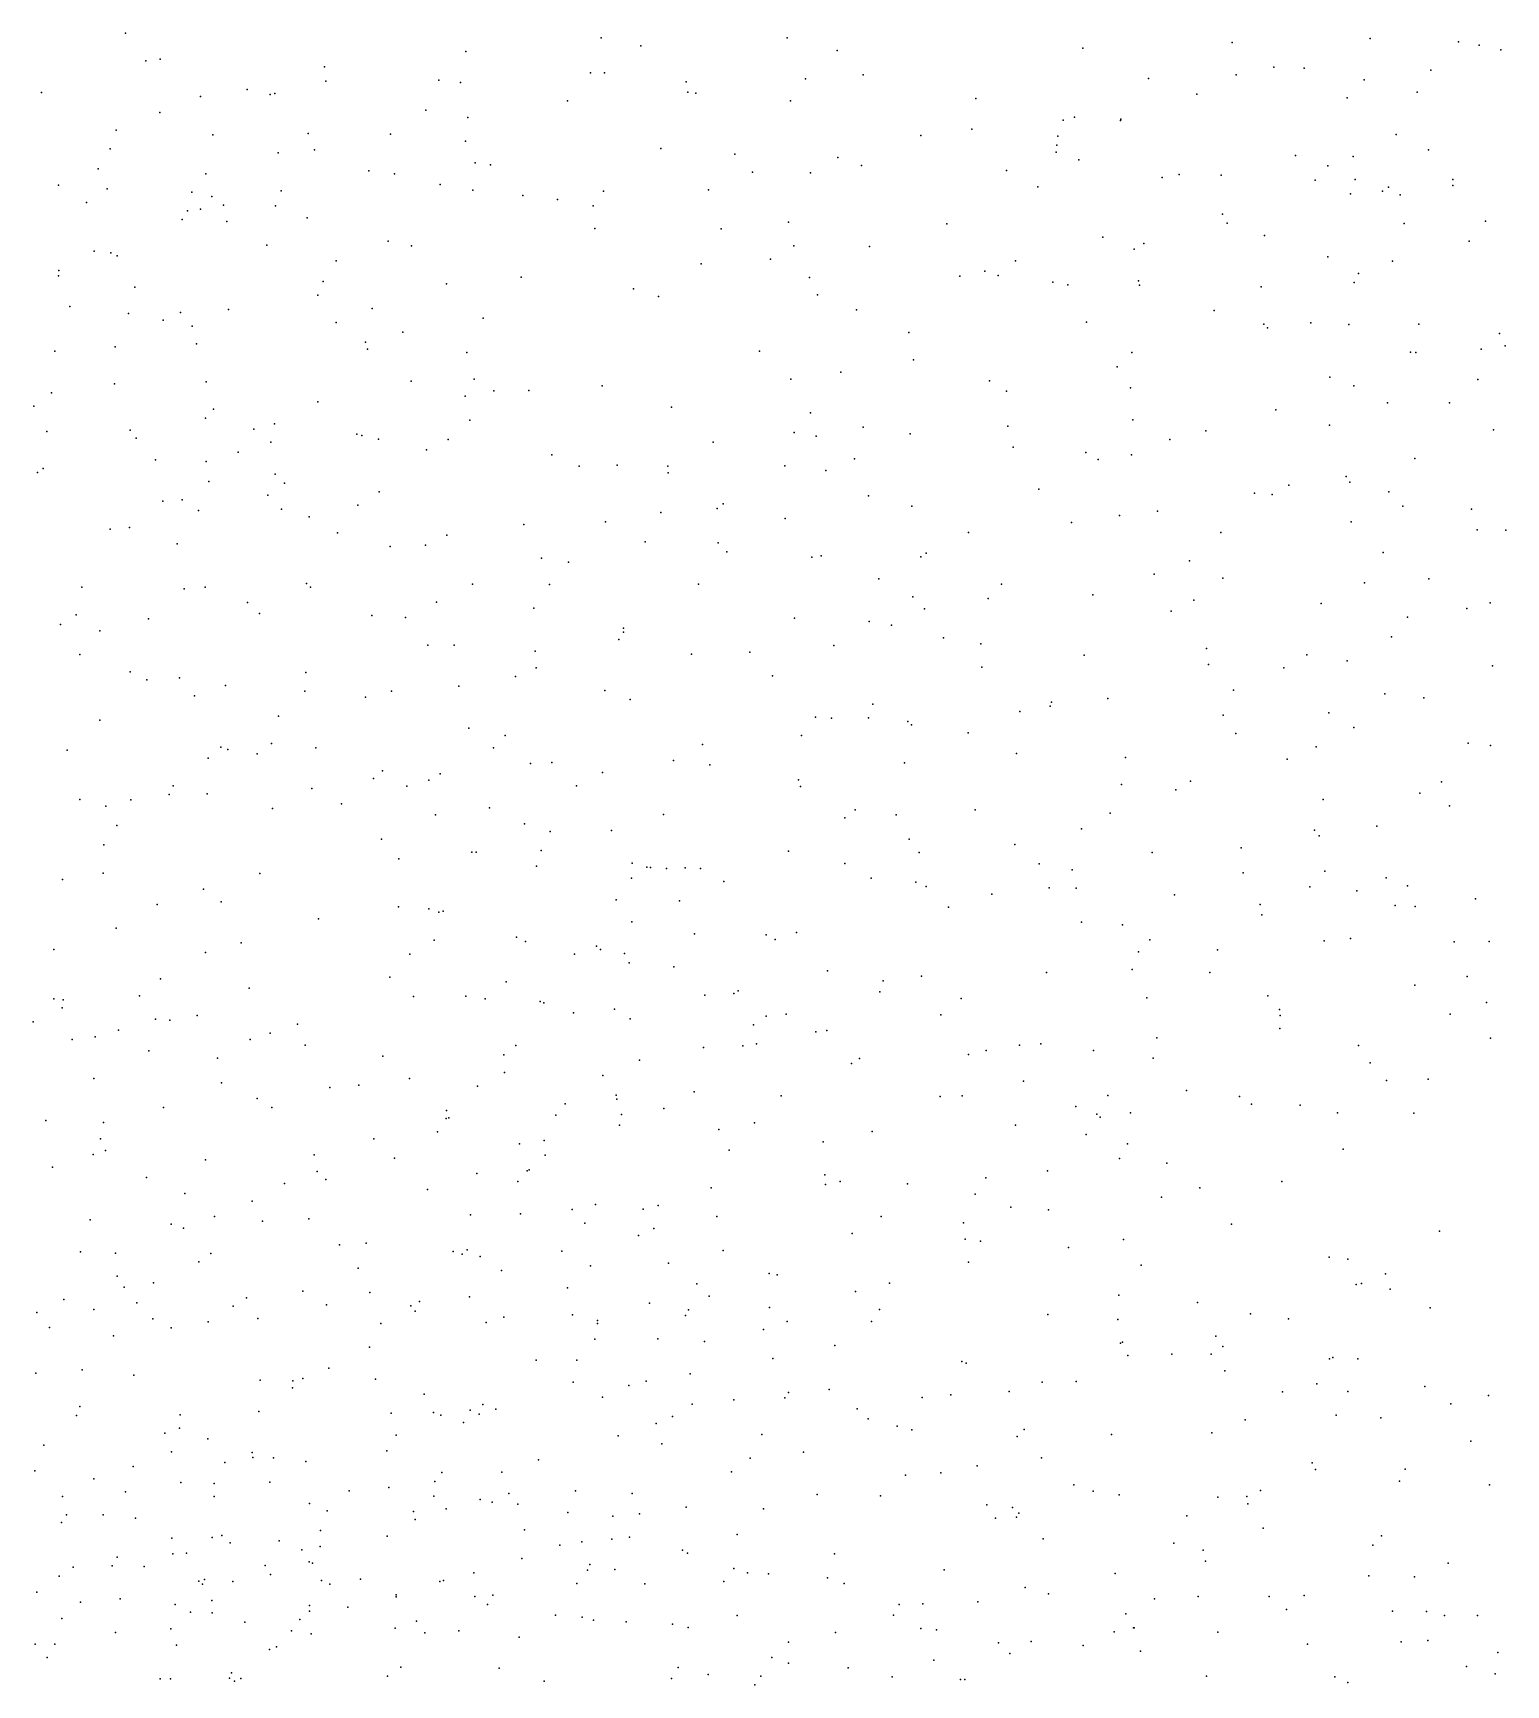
# Model space of a CAD drawing. Header units: metres. Extents: x -25 to 25, y -27.8 to 27.8.
# Drawn here: x 10.647 to 12.194, y 0.013 to 1.749 of the extents above; entities that cross this region are included whole.
import ezdxf

# ---------------------------------------------------------------- set-up
doc = ezdxf.new("R2010")
doc.units = ezdxf.units.M

msp = doc.modelspace()

# ---------------------------------------------------------------- linework, layer by layer
for p in [(10.7441, 1.7487, 24.301), (11.2437, 1.7435, 14.8733), (11.4392, 1.7436, 10.3198), (11.9065, 1.7388, 12.0695), (12.0513, 1.743, 3.6864), (12.1441, 1.7393, 20.5521), (12.1658, 1.7358, 12.4212), (10.7654, 1.7194, -6.8334), (10.7803, 1.7213, 10.9696), (11.1015, 1.7294, 19.3095), (11.2854, 1.7352, 23.4097), (11.4916, 1.7303, 18.7648), (11.7496, 1.7328, 11.5246), (12.1887, 1.7312, 20.6714), (10.9532, 1.7132, -17.3261), (11.2325, 1.707, -19.0683), (11.2472, 1.707, 19.4002), (11.5188, 1.7048, 19.7121), (11.9108, 1.7048, 3.569), (11.9502, 1.7129, 20.1581), (11.9822, 1.7118, -17.319), (12.1151, 1.7097, 20.4458), (10.6559, 1.6863, 24.3394), (10.8718, 1.6894, 11.1082), (10.896, 1.6843, 14.5964), (10.9009, 1.6853, 19.0759), (10.9545, 1.6983, 24.0528), (11.0731, 1.6993, 23.8806), (11.0958, 1.6966, 14.7851), (11.333, 1.6976, 18.8634), (11.3347, 1.6867, 23.3356), (11.3432, 1.6856, 19.476), (11.4583, 1.7006, 23.279), (11.8185, 1.7008, 23.2841), (11.8695, 1.6845, 20.0386), (12.0453, 1.6995, 12.2278), (12.1007, 1.6866, -1.7373), (10.8227, 1.6821, 19.1539), (11.0594, 1.6676, 10.4165), (11.2082, 1.6773, 23.5801), (11.4425, 1.6773, 19.5907), (11.6373, 1.6798, 19.8307), (12.0274, 1.6807, 20.237), (10.7801, 1.6653, -19.7493), (11.1037, 1.6601, -20.5908), (11.7289, 1.6572, 11.3245), (11.741, 1.6603, 14.9669), (11.7892, 1.6567, 11.6612), (11.7897, 1.6583, -5.4522), (10.7341, 1.6467, -21.2282), (10.8358, 1.6416, 24.1779), (10.9359, 1.6431, -20.3831), (11.0224, 1.6425, 19.2096), (11.1013, 1.6352, -6.2413), (11.5793, 1.641, -5.6064), (11.6332, 1.6477, 23.2812), (11.7234, 1.6403, 9.9571), (12.0787, 1.6422, -3.5604), (10.7278, 1.6271, 24.2787), (10.9045, 1.6228, 19.1402), (10.9424, 1.6259, 11.6242), (11.3064, 1.6273, 3.2171), (11.384, 1.6214, -17.219), (11.4923, 1.6179, -3.9049), (11.7216, 1.6237, 23.2875), (11.7225, 1.631, 11.1706), (11.7454, 1.6154, 18.6256), (11.9729, 1.62, 20.1015), (12.0335, 1.619, -1.4313), (12.1126, 1.6259, 23.2485), (10.7154, 1.6062, 19.0765), (10.8283, 1.6009, -19.5388), (10.9996, 1.6041, -18.2713), (11.0267, 1.6006, -19.3244), (11.1114, 1.6123, 23.8032), (11.1276, 1.6104, 19.0166), (11.4027, 1.6025, 14.8913), (11.4637, 1.6019, 19.5554), (11.5173, 1.6096, 23.2912), (11.6693, 1.6043, 3.3685), (11.833, 1.597, 9.7098), (11.8509, 1.6001, 0.7807), (11.895, 1.5992, -3.7272), (12.0071, 1.6093, 18.6047), (10.6736, 1.5889, 10.4473), (10.7248, 1.5851, 11.9363), (10.8138, 1.5814, 1.4064), (10.9075, 1.583, 10.4104), (11.0746, 1.5894, 3.0497), (11.1088, 1.5835, -17.2417), (11.2462, 1.5824, 19.313), (11.3565, 1.5839, 23.345), (11.7022, 1.5872, 19.8428), (11.9938, 1.594, -5.3047), (12.0308, 1.5797, 23.2772), (12.0358, 1.5948, 10.5087), (12.0644, 1.5826, 9.6035), (12.0708, 1.5866, 20.1975), (12.1384, 1.5947, -1.9963), (12.1384, 1.5886, 20.2817), (10.7029, 1.5706, 2.7213), (10.8227, 1.5636, 14.4714), (10.8347, 1.5768, 2.8298), (10.8469, 1.568, -18.1281), (10.9016, 1.5671, -6.6378), (11.1615, 1.578, 19.2404), (11.1977, 1.5738, 23.6306), (11.2352, 1.567, 10.2897), (12.083, 1.5787, 12.1231), (10.8034, 1.5529, 10.9261), (10.8093, 1.562, 19.0748), (10.8504, 1.5506, -21.036), (10.9349, 1.5547, 24.0617), (11.4405, 1.5499, 3.2715), (11.6067, 1.5484, 14.9657), (11.8963, 1.5583, 10.6761), (11.9013, 1.549, 19.9985), (12.0871, 1.5486, 3.4039), (12.1727, 1.551, 14.8622), (11.0201, 1.5299, 23.9525), (11.237, 1.5435, -5.9614), (11.3699, 1.5429, 1.0653), (11.7707, 1.5343, 11.5513), (11.8137, 1.5277, 19.9188), (11.9404, 1.5359, 11.9024), (12.1556, 1.5301, 0.5395), (10.7112, 1.5194, 24.2463), (10.7287, 1.5176, -17.8974), (10.7354, 1.5147, 19.1105), (10.8925, 1.5257, -20.7755), (11.0444, 1.525, 19.1498), (11.4214, 1.5112, 19.4326), (11.4461, 1.5251, -5.7274), (11.5255, 1.5245, 23.3122), (11.8037, 1.5217, 14.9945), (12.007, 1.5136, 20.0575), (10.6738, 1.4937, -20.6467), (10.6741, 1.4991, 19.0082), (10.9654, 1.5095, 14.5921), (11.3487, 1.5061, 23.3898), (11.6203, 1.4934, 19.7091), (11.6466, 1.4986, 23.3144), (11.6606, 1.494, 9.8929), (11.679, 1.5092, 0.9271), (12.0391, 1.496, 23.2825), (12.0748, 1.509, 20.116), (10.7537, 1.4817, -17.5033), (10.9518, 1.4878, 11.1368), (11.0813, 1.4853, -18.5825), (11.1596, 1.4922, 23.6823), (11.2775, 1.4801, 18.9716), (11.4625, 1.4918, 10.1143), (11.7181, 1.4869, 19.8076), (11.7339, 1.4843, 11.2746), (11.808, 1.4883, 10.8692), (11.8091, 1.4838, 23.3194), (11.9371, 1.4819, 3.2685), (12.0348, 1.4865, 0.7248), (10.6857, 1.4615, -4.7753), (10.8521, 1.4582, -4.4969), (10.9461, 1.4732, 11.6628), (11.0033, 1.4592, 11.4536), (11.304, 1.472, 23.4814), (11.4708, 1.4735, 23.3534), (10.7471, 1.454, 24.178), (10.7836, 1.4469, 19.0392), (10.8019, 1.455, 11.8769), (10.814, 1.4408, 24.1121), (10.9653, 1.4446, 23.9741), (11.1198, 1.449, 23.7527), (11.5118, 1.4579, 19.5362), (11.7536, 1.445, 11.0295), (11.8875, 1.4573, 19.9386), (11.9396, 1.4429, 23.3073), (11.989, 1.4441, 9.5908), (12.029, 1.4424, 20.0182), (12.1025, 1.4427, 3.2496), (10.996, 1.4238, 10.2772), (11.0352, 1.4344, 23.883), (11.567, 1.4341, 23.349), (11.9436, 1.439, 18.4736), (12.1874, 1.4331, 20.16), (10.6699, 1.4144, 2.5187), (10.733, 1.419, 14.3752), (10.8186, 1.4223, -19.4287), (10.9981, 1.4166, -6.4733), (11.1027, 1.413, -4.0402), (11.4099, 1.4145, 14.8808), (11.801, 1.4131, 19.8582), (12.0938, 1.4134, 23.2733), (12.0994, 1.413, -3.8788), (12.168, 1.4166, 10.479), (12.1934, 1.4202, 9.6289), (11.4956, 1.3925, 19.4788), (11.5717, 1.4052, 19.6135), (11.7856, 1.3979, 23.3589), (10.7325, 1.3801, 19.004), (10.8286, 1.3823, 10.2696), (11.0442, 1.3829, -4.2466), (11.1102, 1.3852, 19.1368), (11.1308, 1.3729, -4.4764), (11.1677, 1.3733, -4.8599), (11.2447, 1.3781, 14.8148), (11.4429, 1.3851, 19.4094), (11.6517, 1.3834, 9.7599), (11.6693, 1.3726, 23.3729), (11.7997, 1.3759, -3.9166), (12.009, 1.387, -1.7585), (12.0343, 1.378, -17.2379), (12.1646, 1.3847, 14.893), (10.6478, 1.3566, 10.2406), (10.6664, 1.3707, 18.9467), (10.9462, 1.3611, 23.9555), (11.1008, 1.3671, 23.7648), (11.3177, 1.3557, 23.4629), (12.0695, 1.3601, 12.0046), (12.1347, 1.36, 20.0345), (10.8279, 1.3439, 10.9389), (10.8366, 1.3536, 2.367), (10.9004, 1.338, 2.5076), (11.1058, 1.3418, 10.1697), (11.4634, 1.3497, 3.2008), (11.802, 1.3424, 3.1475), (11.9522, 1.3528, 19.9043), (12.0086, 1.3368, 23.3229), (10.6613, 1.3299, 2.1628), (10.7489, 1.3313, 24.1119), (10.7552, 1.3229, -19.7758), (10.8787, 1.3325, -17.4128), (10.9871, 1.3271, 23.8839), (10.9922, 1.3258, 19.0788), (11.0099, 1.3219, 3.0267), (11.083, 1.3216, 19.149), (11.4465, 1.3291, 1.0541), (11.4696, 1.3252, -3.9728), (11.5188, 1.3345, 18.7702), (11.5682, 1.3277, 19.5765), (11.6708, 1.3356, 19.6944), (11.8409, 1.3215, 19.829), (11.8788, 1.3306, 23.3629), (12.181, 1.3318, 23.2528), (10.8623, 1.3082, 14.4802), (10.8968, 1.319, -19.1942), (11.0602, 1.3109, 14.6792), (11.192, 1.3054, 23.5788), (11.3615, 1.319, -4.5807), (11.6764, 1.3135, 18.4991), (11.7528, 1.3079, 11.1771), (11.8009, 1.3054, 9.5805), (12.0983, 1.3017, 19.9588), (10.6516, 1.2871, -5.1554), (10.6577, 1.2911, 10.7676), (10.7757, 1.3003, -6.6979), (10.8287, 1.2985, 1.3187), (10.9014, 1.2852, 19.0419), (11.2205, 1.2936, 19.1996), (11.2604, 1.2948, 19.0868), (11.3137, 1.2938, 19.2722), (11.3139, 1.2866, 10.0088), (11.4367, 1.2939, 19.3881), (11.4795, 1.2892, 23.4246), (11.5097, 1.3015, -5.7177), (11.7657, 1.3005, 15.0354), (10.8316, 1.2774, 23.997), (10.911, 1.2759, -5.117), (11.7034, 1.2693, 23.4144), (11.966, 1.2735, 23.3603), (12.0264, 1.2829, 19.901), (12.0302, 1.2769, -1.5768), (10.7831, 1.2568, -18.5513), (10.8037, 1.2584, 19.0138), (10.8934, 1.2631, -18.9767), (10.988, 1.2527, 11.3022), (11.0105, 1.2667, 23.8098), (11.3718, 1.2542, 23.4391), (11.5245, 1.2625, 19.5067), (11.57, 1.2516, 9.7346), (11.9298, 1.2654, 3.0681), (11.9486, 1.2639, 11.8192), (12.0709, 1.2665, 14.9463), (12.0857, 1.2516, -1.3337), (10.8208, 1.2472, -19.5744), (10.9078, 1.2483, 2.223), (10.9368, 1.2405, 23.879), (11.2481, 1.2352, 23.5136), (11.3062, 1.2449, 3.1454), (11.3657, 1.2493, -4.366), (11.437, 1.2385, -5.0141), (11.7379, 1.2344, 19.7441), (11.7882, 1.2417, 11.4566), (11.8282, 1.2464, 0.9577), (12.0315, 1.2352, 9.5771), (12.1579, 1.2485, 3.0696), (10.7279, 1.2274, 11.9361), (10.7481, 1.2292, 2.0626), (10.9667, 1.2235, 11.5982), (11.0817, 1.221, 23.6866), (11.1626, 1.2322, 19.1597), (11.6294, 1.2241, 19.6381), (11.8946, 1.2238, 10.8467), (12.1637, 1.2266, 19.9451), (12.1941, 1.2263, -1.9409), (10.7984, 1.2121, 10.0716), (11.0221, 1.2092, 2.3384), (11.059, 1.2107, 19.1144), (11.2898, 1.2141, 19.2595), (11.3667, 1.213, 14.8947), (11.3758, 1.2037, 9.8661), (11.465, 1.198, 18.9109), (11.4748, 1.1994, 23.4559), (11.5796, 1.1984, 18.6459), (11.5851, 1.2023, -4.7338), (12.0652, 1.2029, 19.8758), (11.181, 1.1971, -17.5019), (11.2093, 1.1926, -5.2146), (11.8618, 1.1942, 11.6391), (10.698, 1.1664, 24.0146), (10.8058, 1.1646, 18.9992), (10.8276, 1.1666, -17.6154), (10.9342, 1.1702, 11.1485), (10.9383, 1.1665, 19.0578), (11.1085, 1.1696, 2.8529), (11.1894, 1.1693, 23.5213), (11.3459, 1.1695, 19.3045), (11.5352, 1.1753, -17.4195), (11.6641, 1.1696, 23.4552), (11.8245, 1.18, 11.014), (11.8968, 1.1761, -5.4984), (12.0454, 1.1711, 18.328), (12.1131, 1.1752, 23.324), (10.8723, 1.1504, 23.8636), (11.0706, 1.1507, 14.7316), (11.5712, 1.1565, -4.4714), (11.6502, 1.1547, 18.3991), (11.76, 1.1584, 23.4538), (11.8664, 1.1527, 18.2719), (11.9999, 1.1495, 19.8088), (12.1775, 1.1501, 0.718), (10.6923, 1.1376, 14.4211), (10.7682, 1.1332, 23.9382), (10.8849, 1.1388, 2.0491), (11.0028, 1.1367, 2.1672), (11.0383, 1.1345, 23.6768), (11.173, 1.1443, 19.1744), (11.4469, 1.1339, -5.8772), (11.5252, 1.1306, 19.5063), (11.5834, 1.1439, 3.0721), (11.8424, 1.1413, 19.757), (12.0907, 1.1349, 2.9811), (12.1531, 1.1442, 19.8838), (10.6759, 1.1273, 18.8839), (10.7171, 1.1207, -18.3909), (11.2621, 1.1116, 23.4969), (11.267, 1.1234, -17.6876), (11.2673, 1.1191, -6.1245), (11.5487, 1.1267, 15.0221), (11.6034, 1.1131, 23.4784), (12.074, 1.1142, 19.8269), (10.6961, 1.0959, 1.2398), (11.0616, 1.1057, 19.3125), (11.0892, 1.1055, 23.595), (11.1744, 1.0993, 14.8388), (11.3384, 1.096, 3.0881), (11.3997, 1.0983, 23.4775), (11.4881, 1.1052, 23.4787), (11.6424, 1.107, -5.7209), (11.7512, 1.0952, 19.7174), (11.8794, 1.1021, 2.9823), (11.9849, 1.0953, 23.4188), (10.7489, 1.0776, 11.8733), (10.9336, 1.0769, 14.649), (11.1753, 1.0816, 2.6047), (11.6434, 1.0826, -5.0652), (11.8817, 1.0852, 15.0708), (11.9607, 1.0817, 9.5229), (12.0272, 1.089, 10.7854), (12.1801, 1.0837, 23.3087), (10.7665, 1.0693, -20.1901), (10.8006, 1.0712, 23.8545), (10.849, 1.0632, 19.0196), (11.0941, 1.0624, 19.1496), (11.1536, 1.0726, 2.3955), (11.4236, 1.0732, 9.7383), (10.8164, 1.0525, 1.9191), (10.9324, 1.0574, -17.9893), (10.996, 1.0511, 19.1046), (11.0234, 1.0574, 9.9137), (11.2477, 1.0581, 19.265), (11.2742, 1.0484, -17.9398), (11.5289, 1.0436, 1.0305), (11.7168, 1.0457, 3.0051), (11.776, 1.0496, -4.7067), (11.9079, 1.0583, 19.7471), (12.067, 1.0545, 11.8618), (12.1079, 1.0501, 23.3606), (10.7169, 1.0268, 18.9003), (10.9047, 1.0311, -19.8685), (11.4689, 1.0298, 19.4922), (11.4856, 1.0287, -5.2886), (11.5246, 1.0292, 18.957), (11.5659, 1.0255, 19.6023), (11.6834, 1.0359, -17.5422), (11.7154, 1.0413, 18.1528), (11.8969, 1.0321, 11.1001), (12.0081, 1.0344, -17.2352), (11.1048, 1.0182, -6.4138), (11.1427, 1.0107, 1.0637), (11.454, 1.0106, 23.4948), (11.5695, 1.0219, 23.4961), (11.6292, 1.0134, 15.1189), (11.9102, 1.0128, 11.4619), (12.0342, 1.0191, 19.7715), (10.6828, 0.9951, 23.8595), (10.8442, 0.9984, -18.2398), (10.8514, 0.996, -18.8586), (10.8824, 0.9915, 11.2297), (10.8975, 1.0022, 11.4582), (10.9439, 0.9977, -19.4764), (11.1307, 0.9976, 23.5212), (11.35, 1.0012, 23.4934), (11.6798, 0.9919, 23.4946), (11.9948, 0.9987, 10.9122), (12.1544, 1.0025, -1.4559), (12.178, 1, 11.9873), (10.8309, 0.9868, 11.0693), (11.014, 0.9735, 14.7851), (11.1693, 0.9813, -11.3518), (11.1918, 0.9822, 19.2563), (11.3196, 0.9844, 19.3565), (11.3578, 0.98, 14.9934), (11.5624, 0.9819, 18.4753), (11.7946, 0.9874, 19.7166), (11.9643, 0.9859, 18.2066), (10.794, 0.9578, -5.412), (10.9396, 0.9551, -19.2435), (11.0047, 0.9656, -11.0623), (11.0394, 0.9574, -5.4123), (11.0625, 0.9636, -18.3643), (11.0744, 0.9703, 19.1807), (11.2178, 0.9578, 14.9228), (11.2451, 0.9717, 23.4975), (11.451, 0.9641, 19.1603), (11.4532, 0.957, -18.1971), (11.7901, 0.9592, 23.4929), (11.8628, 0.9628, -4.3215), (12.1265, 0.9621, 19.7839), (10.696, 0.9434, -20.358), (10.7495, 0.9431, 18.9241), (10.7899, 0.9485, 11.7166), (10.8297, 0.9494, 19.3765), (10.9709, 0.939, 19.1228), (11.8475, 0.9535, -4.9358), (12.0021, 0.9434, 19.735), (12.1036, 0.9499, -4.2907), (10.7234, 0.9364, 23.7833), (10.8985, 0.934, -11.3679), (11.0698, 0.9273, 2.0648), (11.1264, 0.9348, 19.3882), (11.3092, 0.9275, -18.4001), (11.4997, 0.924, 18.1521), (11.5104, 0.9324, 23.5104), (11.5536, 0.9274, 9.572), (11.6366, 0.9326, -17.8869), (11.7785, 0.9291, -5.7073), (12.1349, 0.9366, 9.5903), (10.7348, 0.9162, 1.7984), (11.1632, 0.918, 9.8062), (11.1901, 0.9098, 2.2599), (11.2544, 0.9108, 2.861), (11.7484, 0.9125, 9.445), (11.993, 0.9111, 0.8742), (11.998, 0.9054, 23.4496), (12.0585, 0.9154, 15.0165), (10.7214, 0.8957, 1.0399), (11.0128, 0.9016, 23.5767), (11.1079, 0.8882, -18.5935), (11.1123, 0.8881, 19.2466), (11.1805, 0.89, 19.2974), (11.4406, 0.8893, 19.5275), (11.5673, 0.9016, 19.6467), (11.5778, 0.8878, 18.8721), (11.6781, 0.8962, 23.5104), (11.8226, 0.8876, 19.7063), (11.9161, 0.8927, -4.5576), (11.031, 0.881, 19.2002), (11.1758, 0.8733, 23.5203), (11.2761, 0.8765, -5.4415), (11.2917, 0.8724, 19.4051), (11.2954, 0.8718, -11.6264), (11.3124, 0.8709, 3.0313), (11.332, 0.8715, 23.5187), (11.3481, 0.8709, -11.0707), (11.4996, 0.8761, 3.0485), (11.7039, 0.8759, 2.9747), (11.7385, 0.8694, -5.2484), (12.004, 0.868, 11.201), (10.6777, 0.8592, 23.7754), (10.7207, 0.866, 18.8805), (10.8853, 0.8655, -20.1005), (11.2754, 0.8609, -6.3012), (11.3726, 0.8571, 17.9705), (11.5273, 0.8607, 17.8422), (11.5741, 0.8565, 18.6469), (11.5849, 0.8519, 15.2291), (11.7144, 0.8505, -11.2968), (11.918, 0.8665, 9.4436), (11.988, 0.8516, 19.72), (12.0682, 0.8611, 11.0075), (12.0907, 0.8528, 18.2509), (10.8259, 0.8492, 11.3181), (10.8446, 0.8359, 14.7533), (11.2596, 0.8379, 2.5263), (11.3258, 0.8368, 17.7553), (11.654, 0.8441, 19.6904), (11.7428, 0.8503, 15.2261), (11.8458, 0.8431, -17.7675), (11.9359, 0.8331, 18.1308), (12.0373, 0.8475, 11.4555), (12.162, 0.8389, 0.7081), (10.7773, 0.833, 18.9597), (10.9469, 0.8182, 19.1853), (11.0307, 0.8307, 14.8899), (11.0627, 0.8287, 23.5878), (11.073, 0.825, -18.8161), (11.0778, 0.8261, -6.4958), (11.6085, 0.8302, 23.5228), (11.9378, 0.8221, -12.9848), (12.0778, 0.8319, -17.5446), (12.0986, 0.8311, 19.7459), (10.7343, 0.8082, 10.8661), (11.1546, 0.7986, 23.5558), (11.276, 0.815, 17.5426), (11.3416, 0.8023, 18.1221), (11.417, 0.8013, 23.5363), (11.4489, 0.8037, 19.6109), (11.7483, 0.8145, 23.5109), (11.7913, 0.8119, 0.954), (10.6687, 0.7857, 11.7628), (10.8279, 0.7827, 19.0323), (10.8655, 0.7929, 23.6957), (11.0684, 0.7956, 19.2897), (11.1642, 0.7942, -10.9138), (11.2386, 0.7893, 19.4344), (11.243, 0.7859, -11.9055), (11.2683, 0.7815, 23.5527), (11.4263, 0.7962, 9.6128), (11.8082, 0.7834, 19.7072), (11.82, 0.7959, -18.0954), (11.8912, 0.7855, 23.4823), (12.0031, 0.7949, 23.4526), (12.0307, 0.7973, -5.487), (12.1398, 0.7938, -13.1621), (12.1764, 0.7942, 23.3397), (11.0427, 0.781, -19.465), (11.2155, 0.781, 19.3993), (11.2731, 0.7718, 2.7285), (11.32, 0.7677, 19.5198), (11.8016, 0.7647, 17.9647), (10.7808, 0.7549, 1.7692), (11.0216, 0.7568, 23.6324), (11.1439, 0.7518, 2.1038), (11.4815, 0.7635, -6.142), (11.5398, 0.7529, 19.6837), (11.5801, 0.7578, 18.9734), (11.7115, 0.7618, -18.4257), (11.883, 0.7618, -11.1695), (12.0985, 0.7484, 23.3937), (12.1535, 0.7574, 11.6107), (10.6687, 0.734, 18.7822), (10.6787, 0.733, 23.7675), (10.7587, 0.7371, 0.7836), (10.8738, 0.7452, 19.1422), (11.0465, 0.7365, 19.4445), (11.1016, 0.7369, 19.3682), (11.1218, 0.734, 0.9203), (11.1796, 0.7312, 17.6937), (11.1835, 0.7298, 17.4434), (11.3526, 0.7379, 0.972), (11.383, 0.7397, 19.5994), (11.3877, 0.7425, 18.2811), (11.5364, 0.7412, 17.613), (11.622, 0.7342, 15.3221), (11.8168, 0.735, 23.5069), (11.9441, 0.7372, 19.7099), (12.1738, 0.7303, 11.0652), (10.6775, 0.7244, -20.4071), (10.7755, 0.7126, 10.9886), (10.7906, 0.7116, 11.2453), (10.8194, 0.7165, -5.4908), (11.2146, 0.7193, 19.4757), (11.2577, 0.7232, 17.1821), (11.2741, 0.7129, 2.9789), (11.417, 0.7159, 3.0532), (11.4379, 0.7177, -12.1553), (11.6003, 0.717, 23.5534), (11.9561, 0.7227, -17.9461), (11.957, 0.7165, 15.1055), (12.1355, 0.7178, 11.2865), (10.6469, 0.7098, 9.7071), (10.7366, 0.7011, 18.8962), (10.8959, 0.698, 9.7465), (10.9246, 0.7074, 19.2441), (11.4037, 0.7065, -5.4963), (11.4692, 0.6992, 17.4213), (11.4808, 0.7007, 19.1725), (11.9567, 0.7027, -5.2832), (10.688, 0.6914, 14.7856), (10.712, 0.6942, 11.5747), (10.7687, 0.6793, -11.4772), (10.8749, 0.6913, 23.7006), (10.9328, 0.6853, -11.8107), (11.1541, 0.685, -12.1524), (11.3512, 0.683, -12.3652), (11.3926, 0.6845, 23.586), (11.4069, 0.6868, 17.2755), (11.6482, 0.6797, -11.9288), (11.683, 0.6853, 19.7133), (11.7056, 0.6867, 17.7816), (11.7609, 0.6796, -5.8617), (11.8273, 0.6929, 15.2129), (12.0391, 0.685, 9.4549), (12.1778, 0.6925, -5.0015), (10.8407, 0.6716, -10.8633), (11.0145, 0.6738, 14.9875), (11.1414, 0.6753, 23.6281), (11.2839, 0.6694, 19.5825), (11.5067, 0.6661, 9.4546), (11.5152, 0.6713, 19.7061), (11.6296, 0.6756, -12.6971), (11.8234, 0.6717, -11.6668), (12.0514, 0.6668, 19.7304), (10.7107, 0.6503, 23.7851), (10.8449, 0.6459, 19.1201), (10.9891, 0.6432, -19.9127), (11.0423, 0.6504, -19.6737), (11.1423, 0.6566, 17.8513), (11.2455, 0.6536, 2.3659), (11.6873, 0.6476, -12.2772), (12.0685, 0.6481, 18.1868), (12.1123, 0.6496, 23.3851), (10.8822, 0.6291, 19.263), (10.9588, 0.6409, 19.3548), (11.1137, 0.6421, -19.3149), (11.2595, 0.6327, 9.6246), (11.2601, 0.6287, 2.8117), (11.3415, 0.6362, 17.0279), (11.4328, 0.632, 18.4663), (11.5996, 0.6315, 19.7361), (11.6228, 0.6322, 23.572), (11.7759, 0.6324, -5.42), (11.8587, 0.6376, -5.6779), (11.9142, 0.6314, 23.4876), (10.7839, 0.6197, -6.4415), (10.8979, 0.6198, 23.7594), (11.081, 0.6084, 23.7003), (11.0812, 0.6165, 17.5465), (11.0837, 0.6089, 17.7122), (11.1961, 0.6119, 15.1662), (11.2058, 0.6237, -19.0209), (11.265, 0.6126, -6.4092), (11.3094, 0.6186, 23.6307), (11.7422, 0.621, 9.293), (11.7645, 0.6128, 19.7281), (11.768, 0.6098, 0.899), (11.7997, 0.6143, -12.8052), (11.9268, 0.6233, 19.7244), (11.9778, 0.6223, -11.4683), (12.017, 0.6141, -11.0763), (12.0975, 0.6139, -18.1161), (10.6605, 0.6061, 18.7748), (10.7209, 0.6042, 18.9026), (11.0716, 0.5941, -10.7949), (11.2631, 0.6014, 2.6387), (11.3674, 0.5967, 19.7047), (11.4048, 0.6036, 23.6222), (11.5285, 0.5947, 18.7155), (11.6788, 0.6011, 19.7329), (11.753, 0.5916, 23.5451), (10.7177, 0.587, 10.8146), (10.723, 0.5746, 7.5159), (11.0048, 0.587, 19.4577), (11.1578, 0.5815, -12.4712), (11.1837, 0.5853, 23.6797), (11.3781, 0.5749, -18.8874), (11.4769, 0.5839, 15.4843), (11.7966, 0.5818, -12.4693), (12.0231, 0.576, 2.9341), (10.6674, 0.5572, 14.8949), (10.7099, 0.5704, 11.3831), (10.8282, 0.5648, 5.1889), (10.9422, 0.5701, 4.9978), (11.0266, 0.5666, 23.754), (11.1847, 0.5696, 2.2207), (11.7881, 0.5664, -12.0484), (11.8377, 0.5615, 17.907), (10.7662, 0.5464, 19.008), (10.911, 0.5399, 23.8249), (10.9453, 0.5526, 19.4146), (10.9545, 0.544, 5.2761), (11.1132, 0.5506, 17.008), (11.156, 0.5421, -5.5532), (11.166, 0.5531, 0.8077), (11.168, 0.5544, 16.8446), (11.4786, 0.5491, 0.9143), (11.4794, 0.5388, 23.6367), (11.4948, 0.5419, 9.3385), (11.5653, 0.5396, 23.6215), (11.6479, 0.546, -10.864), (11.7126, 0.5532, -18.7183), (11.9586, 0.542, 9.3459), (10.8065, 0.5293, -12.2907), (10.8771, 0.5215, 9.6321), (11.0612, 0.5335, 17.2258), (11.3593, 0.5353, 16.7449), (11.6365, 0.5287, -12.9661), (11.8322, 0.5256, 15.2689), (11.8724, 0.5355, 23.5127), (10.8374, 0.5054, 23.8695), (11.1065, 0.5069, 19.3735), (11.159, 0.5082, 23.7448), (11.2131, 0.5126, 19.6853), (11.2377, 0.5178, 2.5036), (11.2878, 0.513, 9.5117), (11.3036, 0.5168, 18.3786), (11.3652, 0.5052, 23.6826), (11.5379, 0.5053, 3.1473), (11.6739, 0.5152, 15.5338), (11.7135, 0.5124, 23.5819), (10.707, 0.5017, 18.8971), (10.7921, 0.4971, 19.1534), (10.8049, 0.4929, 0.453), (10.8879, 0.5004, -20.0879), (10.9366, 0.5029, 19.5091), (11.2265, 0.4984, 2.9728), (11.2991, 0.4928, 19.266), (11.5074, 0.4876, 18.8933), (11.6244, 0.4988, -6.0785), (11.9057, 0.4971, 19.752), (12.1244, 0.49, 23.3868), (10.9689, 0.4754, -12.5438), (10.9968, 0.4771, 23.8446), (11.103, 0.4703, 23.8023), (11.2025, 0.469, -12.648), (11.2828, 0.4852, 19.7452), (11.3717, 0.4696, 15.5406), (11.6261, 0.4816, 23.6244), (11.6421, 0.4793, 9.183), (11.7347, 0.4727, -5.8872), (11.7923, 0.4813, 23.5645), (10.6968, 0.4682, 5.2146), (10.7334, 0.4668, 10.951), (10.8209, 0.4575, 19.3526), (10.8338, 0.4665, 5.3739), (11.0882, 0.4684, 2.1261), (11.0977, 0.4656, 19.6649), (11.1166, 0.4633, 9.5363), (11.2325, 0.4535, 23.7515), (11.3143, 0.4562, 16.4364), (11.6295, 0.4572, 19.8086), (11.811, 0.4542, 19.7753), (12.0085, 0.4625, -18.6018), (12.0281, 0.4605, 23.4666), (10.7352, 0.4425, 19.024), (10.7735, 0.4355, -10.8682), (10.9883, 0.4509, 17.7107), (11.1389, 0.4486, 4.9154), (11.344, 0.4347, 3.2373), (11.42, 0.4455, 19.0773), (11.4287, 0.4439, -12.8639), (11.5465, 0.4353, 19.8322), (12.0366, 0.4339, 15.1149), (12.0424, 0.4348, 19.7951), (12.0675, 0.4449, -10.8008), (10.6794, 0.4181, 18.887), (10.7427, 0.431, 7.6372), (10.8711, 0.4198, 23.9222), (10.9304, 0.4267, -6.4677), (11.0005, 0.4253, 4.7964), (11.1053, 0.4208, 0.6335), (11.2082, 0.4303, 2.7249), (11.357, 0.4216, -5.574), (11.5108, 0.4265, 16.858), (11.7874, 0.4226, 3.1126), (12.0724, 0.4291, 9.3437), (10.6508, 0.4044, -12.1269), (10.7107, 0.4077, -12.6823), (10.7559, 0.4146, 1.8124), (10.8572, 0.4111, 19.5392), (10.955, 0.4126, 19.6109), (11.0437, 0.4115, 16.8303), (11.0482, 0.4057, -19.6614), (11.0528, 0.4161, 16.6751), (11.1416, 0.3994, 23.8401), (11.2136, 0.402, 5.3139), (11.2946, 0.4141, 9.3623), (11.3323, 0.4014, 16.2736), (11.3355, 0.4073, 19.822), (11.4206, 0.4097, 23.7089), (11.536, 0.4075, 15.837), (11.7127, 0.4024, 23.6228), (11.87, 0.415, -12.665), (11.9256, 0.403, 15.2263), (12.1145, 0.4094, 19.8364), (10.6641, 0.3888, 23.965), (10.7728, 0.3976, 19.4489), (10.7921, 0.3882, 15.1108), (10.8309, 0.3947, 4.7785), (10.8829, 0.3982, 7.3798), (11.0121, 0.3927, 19.3225), (11.1228, 0.3939, 18.2818), (11.2398, 0.396, 19.7729), (11.2398, 0.3929, -19.226), (11.4143, 0.3865, 18.7292), (11.4392, 0.3948, 19.8557), (11.5276, 0.3948, 23.6845), (11.7865, 0.397, 17.6849), (11.9657, 0.3979, 23.5067), (10.7314, 0.3798, 19.2094), (11.0002, 0.3681, 17.1946), (11.237, 0.3765, 18.429), (11.3033, 0.3767, -6.4656), (11.3523, 0.3738, 15.8553), (11.489, 0.3696, -10.8027), (11.7891, 0.3722, -18.8514), (11.7912, 0.3731, 19.8299), (11.8894, 0.3796, 19.8227), (11.8968, 0.3686, -12.2355), (11.1755, 0.3543, 2.5218), (11.2182, 0.3542, -10.776), (11.424, 0.356, 16.0559), (11.6226, 0.3531, 19.8792), (11.6272, 0.3512, 23.6708), (11.7968, 0.3592, 23.6084), (11.843, 0.3605, 9.1291), (11.8844, 0.3608, -13.0167), (12.0088, 0.3559, 3.0913), (12.0124, 0.357, -11.7972), (12.0384, 0.3557, 19.846), (10.6499, 0.3407, -11.7835), (10.6985, 0.3441, 19.0795), (10.7528, 0.3387, 19.5072), (10.8854, 0.3334, 19.6327), (10.9198, 0.3326, -19.9217), (10.9303, 0.3351, 18.027), (10.9576, 0.3459, 7.5379), (11.0067, 0.3344, 5.5069), (11.2142, 0.3313, 16.0303), (11.2908, 0.3322, 5.1148), (11.3373, 0.3399, 0.7125), (11.7068, 0.3313, 19.8755), (11.7427, 0.3321, -5.6647), (11.8988, 0.3433, 17.8433), (10.9193, 0.3253, 2.0321), (11.0576, 0.3187, 23.9374), (11.245, 0.3155, 4.8965), (11.2729, 0.3279, 19.8344), (11.3832, 0.3127, 23.7888), (11.4365, 0.3147, 9.0506), (11.4405, 0.3205, -13.0653), (11.4832, 0.3237, 23.7269), (11.5809, 0.3151, 15.9555), (11.6109, 0.3179, 8.9949), (11.6721, 0.3216, 0.7644), (11.9595, 0.3211, -12.0233), (11.9953, 0.3294, 17.9964), (12.0279, 0.3214, 9.2379), (12.1089, 0.3267, 18.1399), (12.1758, 0.3171, 19.9225), (10.6927, 0.2961, 19.2293), (10.6962, 0.3055, 4.7057), (10.8013, 0.2969, -12.8402), (10.8841, 0.3003, 24.0097), (11.0231, 0.2986, 7.333), (11.0677, 0.2994, 16.2137), (11.0751, 0.2967, 4.6314), (11.1061, 0.3019, 19.7558), (11.1154, 0.2975, 3.1216), (11.1192, 0.3078, 9.3232), (11.1329, 0.3028, 15.4865), (11.3187, 0.2951, 19.0028), (11.3394, 0.308, 19.8895), (11.5125, 0.3033, -6.2288), (12.0158, 0.2965, 23.5086), (12.1361, 0.3086, 23.4285), (10.8006, 0.2829, 7.1276), (11.099, 0.2888, 2.9451), (11.3013, 0.2878, 23.8491), (11.5241, 0.2926, 3.3727), (11.5545, 0.2851, 16.5691), (11.5699, 0.281, 19.9284), (11.688, 0.2816, 23.6747), (11.8852, 0.2781, 19.8893), (11.9203, 0.2915, 15.3401), (12.0627, 0.2937, 15.1758), (10.6581, 0.265, 18.9916), (10.7852, 0.2775, 19.6219), (10.8305, 0.2718, 17.7681), (11.0283, 0.2757, 2.2534), (11.2616, 0.275, 3.4086), (11.3075, 0.2665, 18.7111), (11.4125, 0.2761, 19.9238), (11.6807, 0.274, 17.213), (11.7798, 0.2764, 3.2905), (12.1572, 0.2691, -11.5117), (10.7923, 0.2579, 9.3412), (10.8483, 0.247, 15.2992), (10.8772, 0.2573, 17.4163), (10.8778, 0.2522, 7.73), (10.8995, 0.2519, 0.2369), (10.9334, 0.2479, 18.2373), (11.0184, 0.259, -10.7795), (11.178, 0.2498, 19.107), (11.4002, 0.2514, -19.1519), (11.4561, 0.2578, 23.7812), (11.6386, 0.2434, -19.0563), (11.7062, 0.2518, 19.9278), (11.9905, 0.2465, -18.8941), (10.6487, 0.238, 19.1079), (10.7106, 0.2297, 19.6079), (10.7521, 0.2428, 24.0619), (10.8023, 0.2257, 2.0135), (10.8958, 0.2263, 16.4267), (11.069, 0.2268, 3.2752), (11.0763, 0.2363, 16.0425), (11.1393, 0.2368, 23.9577), (11.3807, 0.2369, 23.838), (11.5632, 0.2336, 23.7305), (11.6006, 0.2358, 16.1619), (11.9939, 0.2394, 19.9243), (12.0823, 0.2273, 19.9656), (12.0883, 0.24, 23.4745), (10.6778, 0.2111, 1.9031), (10.7439, 0.216, -13.0391), (10.837, 0.2249, 24.0599), (10.8371, 0.2111, 19.6854), (10.9789, 0.2172, -12.9522), (11.0208, 0.2204, 24.0191), (11.0678, 0.2114, 18.4359), (11.1468, 0.2143, 18.575), (11.2166, 0.2172, 5.5542), (11.2762, 0.2144, 23.901), (11.4705, 0.2132, 19.9741), (11.5372, 0.2119, 8.863), (11.7402, 0.2234, 15.8508), (11.7604, 0.2168, 23.6668), (11.7877, 0.2129, -13.2235), (11.8913, 0.2104, 15.5619), (11.922, 0.2112, 3.3057), (11.9364, 0.2175, 23.5746), (12.1768, 0.2233, 23.4215), (10.6819, 0.1918, -11.5402), (10.7206, 0.192, 18.0584), (10.9374, 0.2036, 7.0404), (10.9559, 0.1961, 16.1346), (11.0466, 0.1954, 2.7283), (11.081, 0.1981, 5.6811), (11.1165, 0.208, 19.8048), (11.1291, 0.205, 9.1283), (11.1562, 0.2031, 7.5535), (11.2085, 0.1944, 18.8609), (11.2838, 0.193, 3.6027), (11.3328, 0.2, 4.6139), (11.4141, 0.1981, 5.289), (11.6488, 0.2023, 3.4503), (11.6757, 0.1996, 16.9377), (11.6825, 0.1936, 16.0247), (11.923, 0.2033, 19.9616), (10.6767, 0.1838, 24.084), (10.7546, 0.1883, -10.8993), (10.9489, 0.1755, 4.4499), (11.0482, 0.1869, 2.5632), (11.1632, 0.1761, -19.441), (11.2561, 0.1904, 4.4726), (11.6578, 0.1884, 19.9975), (11.6799, 0.1895, 23.7), (11.859, 0.1907, 8.9539), (11.9391, 0.1779, -12.3863), (10.7928, 0.1672, 6.8535), (10.8352, 0.1679, -5.5262), (10.8451, 0.17, 9.1817), (10.8539, 0.1624, 19.1272), (10.9053, 0.1646, 19.7205), (10.9484, 0.1585, 6.8858), (11.0189, 0.1695, 19.0697), (11.2002, 0.1599, 23.9683), (11.2233, 0.1636, 19.8961), (11.2548, 0.1663, 7.3322), (11.2734, 0.1683, 0.5013), (11.3866, 0.1713, 4.8788), (11.708, 0.1665, 8.7915), (11.8451, 0.162, 20.005), (12.0544, 0.16, 23.5144), (12.0634, 0.1697, 3.3836), (10.7351, 0.1472, 0.0921), (10.7937, 0.1508, 15.4445), (10.808, 0.1516, -6.4095), (10.9291, 0.1552, 15.5964), (10.9369, 0.1423, 2.3156), (10.9406, 0.1409, 15.7599), (11.1605, 0.1458, 8.9487), (11.2316, 0.1396, -6.5039), (11.3292, 0.1547, 4.3194), (11.3342, 0.1514, 19.9899), (11.4887, 0.1507, 3.7213), (11.876, 0.1546, 17.4913), (11.8784, 0.1433, 3.5006), (12.1333, 0.1411, 23.4694), (10.6743, 0.1273, 9.03), (10.6891, 0.1367, 17.5339), (10.7301, 0.1381, 5.7797), (10.7635, 0.1375, 4.4634), (10.8209, 0.1221, 17.0297), (10.827, 0.1239, 16.7541), (10.8568, 0.1217, 18.3866), (10.8907, 0.1387, -13.2486), (10.8963, 0.1292, 7.9078), (10.9498, 0.1228, 6.5898), (10.991, 0.1242, 8.9594), (11.0741, 0.1218, 4.1886), (11.0782, 0.1227, 18.7565), (11.1099, 0.131, 6.8549), (11.2292, 0.1337, 4.1275), (11.258, 0.1344, 3.8442), (11.3727, 0.1218, 5.5832), (11.3829, 0.1353, 8.7834), (11.3974, 0.1309, -13.2934), (11.4196, 0.1297, 3.9418), (11.4813, 0.1255, 4.0831), (11.6041, 0.134, 20.0596), (11.7836, 0.1301, 17.1871), (12.0501, 0.1277, 9.0335), (12.098, 0.1268, -11.7924), (10.651, 0.1105, 8.0665), (10.825, 0.1191, 8.9952), (10.9586, 0.1189, 24.0927), (11.0284, 0.1056, -19.5885), (11.0285, 0.1077, 18.9037), (11.111, 0.1061, 6.5661), (11.1298, 0.1075, 24.0433), (11.2181, 0.1197, 6.974), (11.2894, 0.1193, 23.9371), (11.4988, 0.1197, 23.8157), (11.6889, 0.1154, 20.0674), (11.7136, 0.1088, 16.219), (11.8708, 0.1059, 20.0654), (11.9455, 0.1062, 23.6018), (11.9822, 0.1072, 15.6509), (10.6969, 0.1001, 6.5962), (10.7385, 0.1036, 24.1204), (10.7962, 0.0975, 5.9227), (10.8122, 0.0895, 6.4594), (10.8347, 0.102, 24.1163), (10.8349, 0.0889, -11.1993), (10.9372, 0.0966, 18.5338), (10.9374, 0.0908, 3.3463), (10.9776, 0.095, 6.4101), (11.1242, 0.0977, 19.8691), (11.5568, 0.0977, -5.8917), (11.5814, 0.0982, 23.7723), (11.6394, 0.1003, -10.8085), (11.7948, 0.0877, 3.7943), (11.8248, 0.1035, 15.9483), (11.9635, 0.0923, 20.0842), (12.075, 0.0907, 20.1403), (12.1106, 0.0904, 3.6157), (10.6771, 0.0829, -12.1922), (10.7917, 0.072, 2.2166), (10.8692, 0.0792, 3.0009), (10.9183, 0.07, 6.2656), (10.9273, 0.082, 4.2529), (11.0272, 0.0726, 3.6863), (11.0497, 0.08, 19.8282), (11.0943, 0.0701, 6.2887), (11.1957, 0.0864, 7.7473), (11.2237, 0.0844, 24), (11.2356, 0.0812, 19.9586), (11.27, 0.0796, 6.8118), (11.3186, 0.077, -10.8697), (11.3349, 0.0735, 7.616), (11.3865, 0.086, -6.2911), (11.5507, 0.0866, 0.6485), (11.5796, 0.0723, 20.1409), (11.596, 0.0709, 4.2594), (11.8029, 0.073, 8.7087), (11.8034, 0.0732, 23.683), (12.1297, 0.0861, 15.3956), (12.1642, 0.0862, 17.943), (10.6491, 0.056, 16.4157), (10.6698, 0.056, 15.6343), (10.7336, 0.0682, 15.9884), (10.7975, 0.0549, -11.7767), (10.9026, 0.053, 8.7914), (10.9392, 0.0669, 19.7654), (11.0584, 0.0677, 24.0888), (11.1575, 0.0633, 8.7481), (11.4403, 0.0582, 7.4407), (11.4899, 0.0682, 4.7249), (11.6612, 0.0574, 23.7404), (11.6952, 0.0587, 20.1457), (11.75, 0.0546, 3.9722), (11.7826, 0.0689, 16.8275), (11.8913, 0.0685, 0.7386), (11.9855, 0.0559, -19.1424), (12.0841, 0.0583, 17.761), (12.1119, 0.0597, 20.2385), (10.6619, 0.0421, 18.9198), (10.8954, 0.0504, 18.8112), (11.4229, 0.0418, 7.1434), (11.4404, 0.0361, -19.2961), (11.5932, 0.0391, 4.5044), (11.6731, 0.046, 8.5898), (11.8102, 0.0487, 20.1487), (12.1854, 0.0472, 20.364), (10.7805, 0.0196, -13.5943), (10.7912, 0.0195, 18.6292), (10.8531, 0.0201, 2.7282), (10.8554, 0.0257, 2.4726), (10.865, 0.0198, -12.0409), (11.0193, 0.0224, 8.0192), (11.0334, 0.0318, -11.2925), (11.1367, 0.0307, -13.3985), (11.3176, 0.0198, 23.9635), (11.3247, 0.0316, 6.4451), (11.356, 0.024, 20.1164), (11.4115, 0.0223, 6.7397), (11.503, 0.031, 5.6348), (11.5494, 0.0216, 4.9477), (11.6212, 0.0188, -13.4222), (11.6258, 0.0189, 5.5008), (11.8797, 0.0225, 20.1973), (12.0142, 0.0217, 20.2233), (12.1527, 0.0326, 15.5387), (12.1826, 0.0247, -11.4815), (10.8585, 0.017, 19.7657), (11.1839, 0.0171, 7.8962), (11.405, 0.0131, 5.7871), (12.0279, 0.0156, 17.5071)]:
    msp.add_point(p)

doc.saveas('drawing.dxf')
